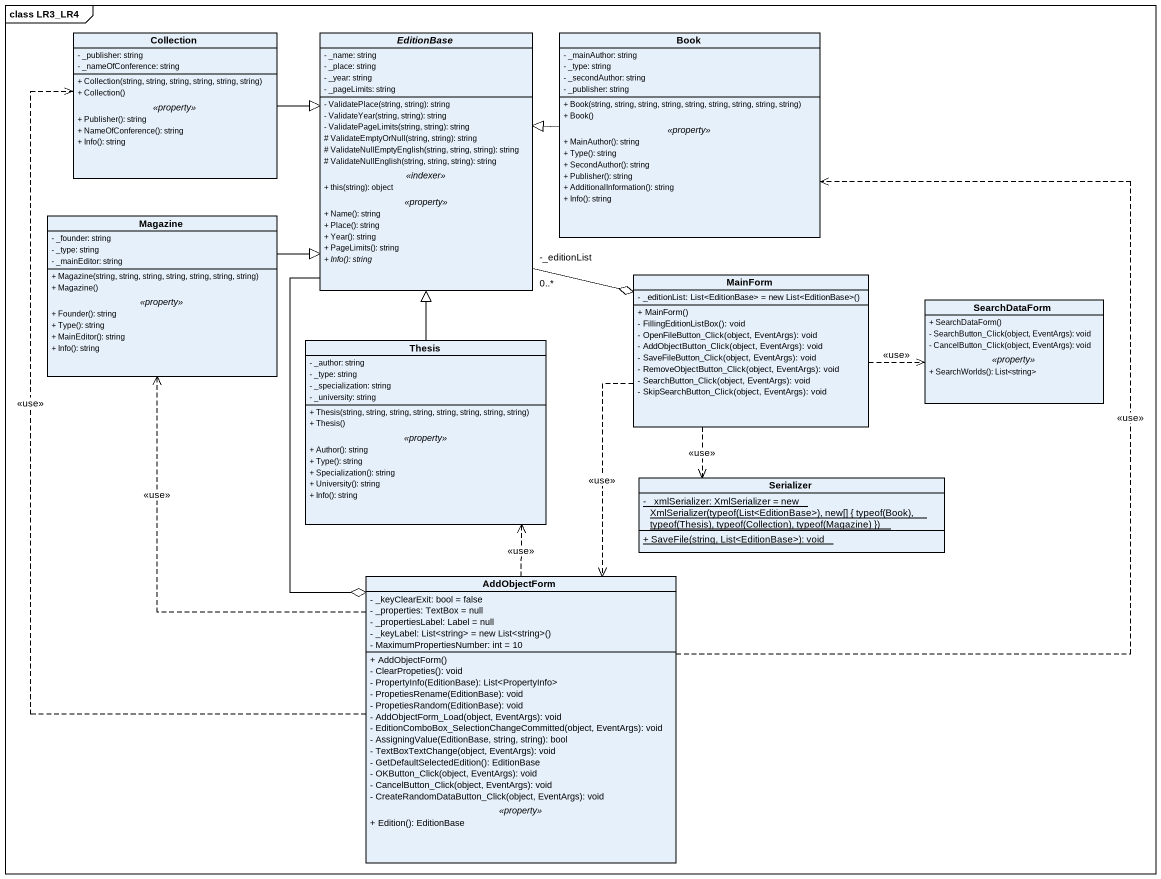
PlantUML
@startuml
mainframe class LR3_LR4
hide circle
hide empty members
skinparam classAttributeIconSize 0
class Collection {
  - _publisher: string
  - _nameOfConference: string
  --
  + Collection(string, string, string, string, string, string)
  + Collection()
  .. <<property>> ..
  + Publisher(): string
  + NameOfConference(): string
  + Info(): string
}
abstract class EditionBase {
  - _name: string
  - _place: string
  - _year: string
  - _pageLimits: string
  --
  - ValidatePlace(string, string): string
  - ValidateYear(string, string): string
  - ValidatePageLimits(string, string): string
  # ValidateEmptyOrNull(string, string): string
  # ValidateNullEmptyEnglish(string, string, string): string
  # ValidateNullEnglish(string, string, string): string
  .. <<indexer>> ..
  + this(string): object
  .. <<property>> ..
  + Name(): string
  + Place(): string
  + Year(): string
  + PageLimits(): string
  {abstract} + Info(): string
}
class Book {
  - _mainAuthor: string
  - _type: string
  - _secondAuthor: string
  - _publisher: string
  --
  + Book(string, string, string, string, string, string, string, string, string)
  + Book()
  .. <<property>> ..
  + MainAuthor(): string
  + Type(): string
  + SecondAuthor(): string
  + Publisher(): string
  + AdditionalInformation(): string
  + Info(): string
}
class Magazine {
  - _founder: string
  - _type: string
  - _mainEditor: string
  --
  + Magazine(string, string, string, string, string, string, string)
  + Magazine()
  .. <<property>> ..
  + Founder(): string
  + Type(): string
  + MainEditor(): string
  + Info(): string
}
class MainForm {
  {field} - _editionList: List<EditionBase> = new List<EditionBase>()
  + MainForm()
  - FillingEditionListBox(): void
  - OpenFileButton_Click(object, EventArgs): void
  - AddObjectButton_Click(object, EventArgs): void
  - SaveFileButton_Click(object, EventArgs): void
  - RemoveObjectButton_Click(object, EventArgs): void
  - SearchButton_Click(object, EventArgs): void
  - SkipSearchButton_Click(object, EventArgs): void
}
class SearchDataForm {
  + SearchDataForm()
  - SearchButton_Click(object, EventArgs): void
  - CancelButton_Click(object, EventArgs): void
  .. <<property>> ..
  + SearchWorlds(): List<string>
}
class Thesis {
  - _author: string
  - _type: string
  - _specialization: string
  - _university: string
  --
  + Thesis(string, string, string, string, string, string, string, string)
  + Thesis()
  .. <<property>> ..
  + Author(): string
  + Type(): string
  + Specialization(): string
  + University(): string
  + Info(): string
}
class Serializer {
  {static} {field} - _xmlSerializer: XmlSerializer = new XmlSerializer(typeof(List<EditionBase>), new[] { typeof(Book), typeof(Thesis), typeof(Collection), typeof(Magazine) })
  {static} + SaveFile(string, List<EditionBase>): void
}
class AddObjectForm {
  - _keyClearExit: bool = false
  - _properties: TextBox = null
  - _propertiesLabel: Label = null
  {field} - _keyLabel: List<string> = new List<string>()
  - MaximumPropertiesNumber: int = 10
  --
  + AddObjectForm()
  - ClearPropeties(): void
  - PropertyInfo(EditionBase): List<PropertyInfo>
  - PropetiesRename(EditionBase): void
  - PropetiesRandom(EditionBase): void
  - AddObjectForm_Load(object, EventArgs): void
  - EditionComboBox_SelectionChangeCommitted(object, EventArgs): void
  - AssigningValue(EditionBase, string, string): bool
  - TextBoxTextChange(object, EventArgs): void
  - GetDefaultSelectedEdition(): EditionBase
  - OKButton_Click(object, EventArgs): void
  - CancelButton_Click(object, EventArgs): void
  - CreateRandomDataButton_Click(object, EventArgs): void
  .. <<property>> ..
  + Edition(): EditionBase
}
Collection -right-|> EditionBase
EditionBase "-_editionList\n0..*" -right-o MainForm
EditionBase --o AddObjectForm
Book -left-|> EditionBase
Magazine -right-|> EditionBase
MainForm .right.> SearchDataForm : <<use>>
MainForm ..> Serializer : <<use>>
MainForm ..> AddObjectForm : <<use>>
Thesis -up-|> EditionBase
AddObjectForm .up.> Collection : <<use>>
AddObjectForm .up.> Book : <<use>>
AddObjectForm .up.> Magazine : <<use>>
AddObjectForm .up.> Thesis : <<use>>
@enduml
